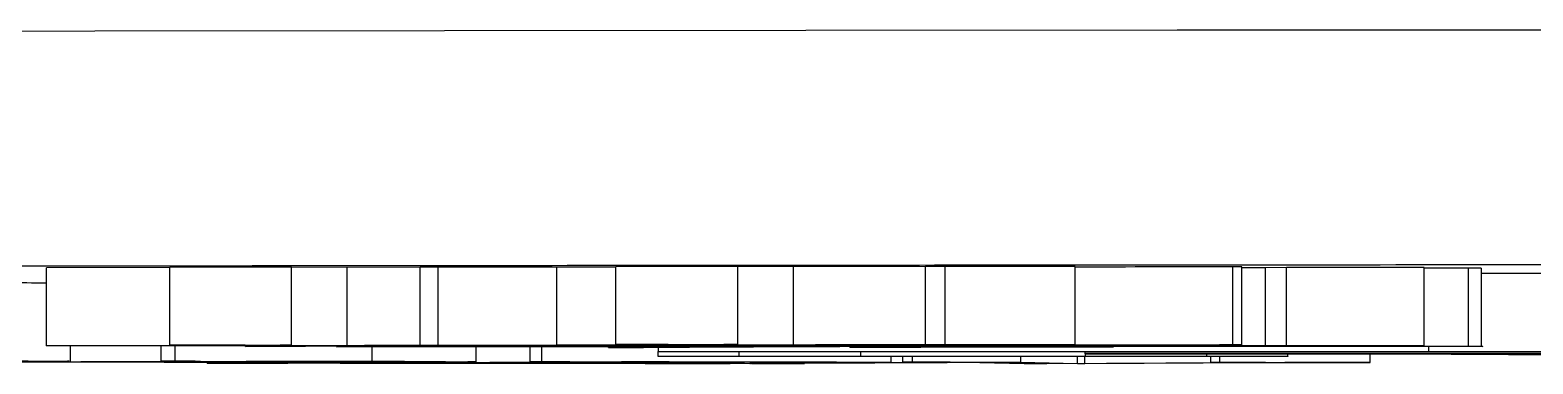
# Model space of a CAD drawing. Header units: millimetres. Extents: x 2642 to 4256, y 821 to 2003.
# Drawn here: x 3190.94 to 3210.22, y 995.75 to 1000.03 of the extents above; entities that cross this region are included whole.
import ezdxf

# ---------------------------------------------------------------- set-up
doc = ezdxf.new("R2010")
doc.units = ezdxf.units.MM

msp = doc.modelspace()

# ---------------------------------------------------------------- linework, layer by layer
at = {"color": 7, "linetype": 'Continuous', "lineweight": 25}
for p, q in [((3192.731, 996.985), (3191.151, 996.983)), ((3191.151, 995.983), (3191.151, 996.983)), ((3194.293, 996.992), (3192.731, 996.992)), ((3192.731, 995.992), (3192.731, 996.992)), ((3194.293, 995.992), (3194.293, 996.992)), ((3195.007, 996.988), (3194.293, 996.99)), ((3195.942, 996.989), (3195.007, 996.988)), ((3195.007, 995.988), (3195.007, 996.988)), ((3196.173, 996.991), (3195.942, 996.989)), ((3195.942, 995.989), (3195.942, 996.989)), ((3197.696, 996.991), (3196.173, 996.991)), ((3196.173, 995.991), (3196.173, 996.991)), ((3198.456, 996.993), (3197.696, 996.992)), ((3197.696, 995.992), (3197.696, 996.992)), ((3200.02, 997), (3198.456, 996.999)), ((3198.456, 995.999), (3198.456, 996.999)), ((3200.02, 996), (3200.02, 997)), ((3200.734, 996.996), (3200.02, 996.998)), ((3202.427, 996.998), (3200.734, 996.996)), ((3200.734, 995.996), (3200.734, 996.996)), ((3202.681, 997), (3202.427, 996.998)), ((3202.427, 995.998), (3202.427, 996.998)), ((3204.346, 997), (3202.681, 997)), ((3202.681, 996), (3202.681, 997)), ((3204.346, 996), (3204.346, 997)), ((3206.485, 996.994), (3206.372, 996.994)), ((3206.372, 995.994), (3206.372, 996.994)), ((3206.485, 995.994), (3206.485, 996.994)), ((3206.791, 996.984), (3206.485, 996.984)), ((3207.061, 996.987), (3206.791, 996.984)), ((3206.791, 995.984), (3206.791, 996.984)), ((3208.825, 996.986), (3207.061, 996.987)), ((3207.061, 995.987), (3207.061, 996.987)), ((3208.825, 995.986), (3208.825, 996.986)), ((3209.395, 995.977), (3209.395, 996.977)), ((3209.56, 995.976), (3209.56, 996.976)), ((3191.151, 995.983), (3194.246, 995.987)), ((3192.012, 995.982), (3191.151, 995.983)), ((3191.459, 995.785), (3191.459, 995.982)), ((3192.622, 995.784), (3192.622, 995.983)), ((3192.731, 995.992), (3194.293, 995.992)), ((3192.801, 995.785), (3192.801, 995.984)), ((3194.002, 995.985), (3193.301, 995.984)), ((3193.702, 995.973), (3193.702, 995.985)), ((3193.702, 995.973), (3194.043, 995.977)), ((3193.91, 995.973), (3193.702, 995.973)), ((3194.293, 995.992), (3194.146, 995.991)), ((3194.146, 995.991), (3195.007, 995.988)), ((3194.871, 995.968), (3206.791, 995.984)), ((3195.728, 995.968), (3194.871, 995.968)), ((3194.994, 995.984), (3194.984, 995.984)), ((3195.007, 995.988), (3195.942, 995.989)), ((3197.742, 995.991), (3195.23, 995.987)), ((3195.23, 995.987), (3195.641, 995.986)), ((3195.33, 995.781), (3195.33, 995.968)), ((3195.641, 995.986), (3195.641, 995.988)), ((3195.942, 995.989), (3196.173, 995.991)), ((3196.137, 995.974), (3203.909, 995.985)), ((3197, 995.974), (3196.137, 995.974)), ((3196.173, 995.991), (3197.742, 995.991)), ((3196.662, 995.776), (3196.662, 995.969)), ((3201.695, 995.976), (3197.02, 995.97)), ((3197.758, 995.979), (3197.067, 995.977)), ((3197.353, 995.777), (3197.353, 995.97)), ((3197.503, 995.778), (3197.503, 995.971)), ((3197.696, 995.992), (3199.974, 995.995)), ((3198.556, 995.991), (3197.696, 995.992)), ((3197.742, 995.991), (3197.742, 995.992)), ((3205.828, 995.987), (3198.292, 995.976)), ((3198.361, 995.96), (3198.361, 995.972)), ((3198.569, 995.96), (3198.361, 995.96)), ((3198.431, 995.986), (3198.431, 995.991)), ((3198.456, 995.999), (3200.02, 996)), ((3198.997, 995.973), (3198.997, 995.909)), ((3199.414, 995.981), (3199.414, 995.996)), ((3199.64, 995.981), (3199.414, 995.981)), ((3199.676, 995.972), (3199.676, 995.973)), ((3199.676, 995.972), (3201.328, 995.972)), ((3200.02, 996), (3199.838, 995.999)), ((3199.838, 995.999), (3200.734, 995.996)), ((3199.942, 995.99), (3199.846, 995.993)), ((3200.734, 995.996), (3202.427, 995.998)), ((3201.328, 995.972), (3200.819, 995.971)), ((3204.346, 996), (3201.014, 995.995)), ((3201.328, 995.972), (3201.328, 995.976)), ((3201.456, 995.967), (3201.456, 995.976)), ((3201.605, 995.966), (3201.456, 995.967)), ((3203.637, 995.97), (3201.695, 995.976)), ((3202.427, 995.998), (3202.681, 996)), ((3208.825, 995.986), (3202.514, 995.977)), ((3202.514, 995.977), (3204.495, 995.971)), ((3202.681, 996), (3204.346, 996)), ((3203.406, 995.987), (3202.756, 995.985)), ((3203.909, 995.985), (3204.163, 995.988)), ((3204.163, 995.988), (3205.828, 995.987)), ((3204.364, 995.978), (3204.364, 995.98)), ((3204.454, 995.977), (3204.364, 995.978)), ((3204.495, 995.971), (3204.495, 995.98)), ((3204.84, 995.969), (3204.84, 995.981)), ((3206.372, 995.994), (3206.485, 995.994)), ((3206.791, 995.984), (3207.061, 995.987)), ((3207.061, 995.987), (3208.825, 995.986)), ((3208.886, 995.909), (3208.886, 995.975)), ((3188.752, 995.769), (3193.026, 995.782)), ((3191.41, 995.774), (3189.438, 995.768)), ((3192.738, 995.772), (3191.41, 995.774)), ((3193.712, 995.781), (3191.589, 995.775)), ((3191.589, 995.775), (3192.66, 995.773)), ((3192.622, 995.784), (3192.801, 995.785)), ((3192.878, 995.784), (3192.622, 995.784)), ((3192.66, 995.773), (3192.66, 995.778)), ((3192.801, 995.785), (3195.33, 995.781)), ((3193.209, 995.761), (3193.209, 995.78)), ((3193.209, 995.761), (3193.358, 995.762)), ((3197.877, 995.756), (3193.209, 995.761)), ((3193.358, 995.762), (3193.358, 995.78)), ((3193.358, 995.762), (3193.633, 995.761)), ((3194.244, 995.762), (3197.796, 995.776)), ((3194.936, 995.781), (3194.336, 995.782)), ((3196.839, 995.768), (3194.976, 995.761)), ((3195.188, 995.76), (3195.188, 995.762)), ((3195.188, 995.76), (3196.378, 995.758)), ((3195.485, 995.775), (3195.928, 995.777)), ((3196.378, 995.758), (3196.378, 995.766)), ((3198.164, 995.767), (3196.839, 995.768)), ((3198.528, 995.775), (3196.989, 995.769)), ((3196.989, 995.769), (3198.314, 995.767)), ((3197.353, 995.777), (3197.503, 995.778)), ((3197.582, 995.777), (3197.353, 995.777)), ((3197.503, 995.778), (3201.988, 995.773)), ((3197.796, 995.776), (3197.86, 995.776)), ((3199.347, 995.759), (3197.877, 995.756)), ((3198.314, 995.767), (3198.314, 995.774)), ((3198.638, 995.763), (3198.364, 995.763)), ((3198.364, 995.763), (3198.465, 995.763)), ((3200.104, 995.769), (3198.638, 995.763)), ((3198.831, 995.755), (3198.831, 995.758)), ((3200.757, 995.753), (3198.831, 995.755)), ((3198.831, 995.755), (3198.948, 995.755)), ((3198.948, 995.755), (3198.948, 995.758)), ((3198.948, 995.755), (3199.333, 995.755)), ((3198.997, 995.907), (3198.997, 995.909)), ((3198.997, 995.909), (3208.886, 995.909)), ((3200.037, 995.907), (3198.997, 995.907)), ((3198.997, 995.848), (3198.997, 995.907)), ((3198.997, 995.845), (3198.997, 995.848)), ((3198.997, 995.848), (3200.037, 995.848)), ((3207.075, 995.845), (3198.997, 995.845)), ((3200.418, 995.774), (3199.137, 995.775)), ((3199.168, 995.759), (3199.168, 995.765)), ((3199.168, 995.759), (3199.347, 995.759)), ((3199.333, 995.755), (3199.333, 995.759)), ((3199.347, 995.759), (3199.347, 995.766)), ((3199.68, 995.768), (3199.68, 995.775)), ((3199.68, 995.768), (3199.83, 995.769)), ((3199.83, 995.769), (3199.83, 995.774)), ((3199.83, 995.769), (3200.104, 995.769)), ((3199.923, 995.756), (3202.705, 995.77)), ((3199.923, 995.756), (3199.923, 995.768)), ((3200.037, 995.848), (3200.037, 995.907)), ((3200.104, 995.769), (3200.104, 995.774)), ((3202.837, 995.769), (3200.212, 995.755)), ((3200.489, 995.754), (3200.489, 995.757)), ((3200.489, 995.754), (3200.874, 995.754)), ((3200.874, 995.754), (3200.757, 995.753)), ((3200.874, 995.754), (3200.874, 995.759)), ((3201.645, 995.769), (3201.366, 995.769)), ((3201.598, 995.851), (3201.598, 995.904)), ((3201.988, 995.773), (3201.645, 995.769)), ((3201.988, 995.773), (3201.988, 995.845)), ((3202.138, 995.772), (3202.138, 995.845)), ((3202.427, 995.771), (3202.138, 995.772)), ((3202.138, 995.772), (3202.256, 995.772)), ((3202.256, 995.845), (3202.256, 995.772)), ((3202.256, 995.772), (3203.652, 995.771)), ((3202.705, 995.77), (3202.749, 995.771)), ((3202.934, 995.769), (3202.837, 995.769)), ((3203.695, 995.751), (3202.934, 995.769)), ((3203.652, 995.771), (3203.652, 995.845)), ((3203.652, 995.771), (3204.377, 995.755)), ((3203.984, 995.75), (3203.695, 995.751)), ((3207.039, 995.767), (3203.984, 995.75)), ((3204.377, 995.755), (3204.377, 995.845)), ((3204.377, 995.755), (3204.473, 995.755)), ((3204.473, 995.755), (3204.473, 995.845)), ((3204.473, 995.755), (3206.75, 995.767)), ((3204.475, 995.879), (3204.475, 995.904)), ((3208.282, 995.879), (3204.475, 995.879)), ((3208.436, 995.877), (3204.475, 995.877)), ((3204.475, 995.877), (3204.475, 995.851)), ((3206.035, 995.907), (3207.936, 995.907)), ((3206.035, 995.848), (3206.035, 995.877)), ((3206.035, 995.848), (3207.075, 995.848)), ((3206.087, 995.768), (3206.087, 995.845)), ((3206.087, 995.768), (3206.205, 995.769)), ((3206.473, 995.768), (3206.087, 995.768)), ((3206.205, 995.769), (3206.205, 995.845)), ((3206.205, 995.769), (3208.131, 995.767)), ((3206.75, 995.767), (3206.795, 995.767)), ((3207.075, 995.848), (3207.075, 995.877)), ((3207.075, 995.848), (3207.075, 995.845)), ((3208.014, 995.767), (3207.628, 995.767)), ((3208.131, 995.767), (3208.014, 995.767)), ((3208.131, 995.767), (3208.131, 995.877)), ((3214.004, 995.845), (3208.436, 995.877))]:
    msp.add_line(p, q, dxfattribs=at)
at = {"color": 7, "linetype": 'Continuous', "lineweight": 25, "flags": 128}
msp.add_lwpolyline([(3210.528, 1000.031), (3205.657, 1000.028), (3200.892, 1000.024), (3196.255, 1000.02), (3191.771, 1000.015), (3187.461, 1000.01), (3183.347, 1000.003), (3179.449, 999.996), (3175.787, 999.989), (3172.38, 999.981), (3169.243, 999.973), (3166.393, 999.964), (3163.844, 999.954), (3161.609, 999.945), (3159.698, 999.935), (3158.122, 999.925), (3156.887, 999.914), (3156.001, 999.903), (3155.468, 999.893), (3155.29, 999.882), (3155.29, 999.882)], dxfattribs=at)
at = {"color": 7, "linetype": 'Continuous', "lineweight": 25}
for points, knots in [([(3158.344, 996.884), (3158.392, 996.888), (3158.498, 996.896), (3159.368, 996.909), (3160.849, 996.922), (3163.024, 996.936), (3165.855, 996.949), (3169.369, 996.962), (3173.523, 996.974), (3178.266, 996.986), (3183.528, 996.996), (3189.219, 997.005), (3195.242, 997.012), (3201.465, 997.018), (3207.831, 997.023), (3214.183, 997.026), (3220.522, 997.028), (3226.789, 997.029), (3233.057, 997.028), (3239.395, 997.026), (3245.748, 997.023), (3252.114, 997.018), (3258.337, 997.012), (3264.36, 997.005), (3270.051, 996.996), (3275.313, 996.986), (3280.056, 996.974), (3284.21, 996.962), (3287.724, 996.949), (3290.555, 996.936), (3292.73, 996.922), (3294.211, 996.909), (3295.083, 996.896), (3295.189, 996.888), (3295.237, 996.884)], [0, 0, 0, 0, 0.023828, 0.053273, 0.084485, 0.115699, 0.147957, 0.180726, 0.213842, 0.247136, 0.28043, 0.313546, 0.346314, 0.378573, 0.409785, 0.440999, 0.470442, 0.499888, 0.529332, 0.558778, 0.58999, 0.621203, 0.653462, 0.68623, 0.719347, 0.752641, 0.785934, 0.819051, 0.851819, 0.884078, 0.915289, 0.946503, 0.975948, 1, 1, 1, 1]), ([(3206.372, 996.994), (3205.703, 996.993), (3205.025, 996.993), (3204.355, 996.993), (3204.346, 996.993)], [0, 0, 0, 0, 0.986687, 1, 1, 1, 1]), ([(3209.395, 996.977), (3209.284, 996.977), (3209.125, 996.978), (3208.894, 996.978), (3208.825, 996.978)], [0, 0, 0, 0, 0.700719, 1, 1, 1, 1]), ([(3209.558, 996.976), (3209.546, 996.976), (3209.519, 996.976), (3209.439, 996.977), (3209.395, 996.977)], [0, 0, 0, 0, 0.457866, 1, 1, 1, 1]), ([(3210.856, 996.909), (3210.749, 996.909), (3210.329, 996.909), (3209.888, 996.909), (3209.56, 996.909)], [0, 0, 0, 0, 0.254888, 1, 1, 1, 1]), ([(3191.151, 996.787), (3191.136, 996.787), (3191.04, 996.788), (3190.814, 996.788), (3190.623, 996.789)], [0, 0, 0, 0, 0.156668, 1, 1, 1, 1]), ([(3193.301, 995.984), (3193.163, 995.984), (3192.885, 995.984), (3192.446, 995.983), (3192.17, 995.983), (3192.012, 995.982)], [0, 0, 0, 0, 0.297582, 0.595326, 1, 1, 1, 1]), ([(3194.246, 995.987), (3194.065, 995.987), (3193.729, 995.989), (3193.222, 995.99), (3192.895, 995.991), (3192.731, 995.992)], [0, 0, 0, 0, 0.369183, 0.684555, 1, 1, 1, 1]), ([(3194.883, 995.98), (3194.789, 995.979), (3194.599, 995.976), (3194.141, 995.974), (3193.91, 995.973)], [0, 0, 0, 0, 0.493905, 1, 1, 1, 1]), ([(3194.128, 995.981), (3194.13, 995.981), (3194.164, 995.983), (3194.081, 995.984), (3194.002, 995.985)], [0, 0, 0, 0, 0.05128, 1, 1, 1, 1]), ([(3197.067, 995.977), (3196.901, 995.978), (3196.569, 995.979), (3195.87, 995.981), (3195.343, 995.983), (3194.994, 995.984)], [0, 0, 0, 0, 0.25307, 0.506097, 1, 1, 1, 1]), ([(3195.641, 995.986), (3195.95, 995.986), (3196.579, 995.986), (3197.374, 995.987), (3197.933, 995.986), (3198.245, 995.986), (3198.37, 995.986), (3198.431, 995.986)], [0, 0, 0, 0, 0.325958, 0.662347, 0.799326, 0.902609, 1, 1, 1, 1]), ([(3197.02, 995.97), (3196.882, 995.97), (3196.605, 995.969), (3196.162, 995.969), (3195.887, 995.968), (3195.728, 995.968)], [0, 0, 0, 0, 0.297206, 0.594593, 1, 1, 1, 1]), ([(3197.855, 995.984), (3197.631, 995.984), (3197.203, 995.985), (3196.496, 995.985), (3196.027, 995.985), (3195.79, 995.985)], [0, 0, 0, 0, 0.350612, 0.672174, 1, 1, 1, 1]), ([(3195.79, 995.985), (3195.971, 995.985), (3196.333, 995.983), (3196.984, 995.981), (3197.466, 995.98), (3197.758, 995.979)], [0, 0, 0, 0, 0.282431, 0.564866, 1, 1, 1, 1]), ([(3198.292, 995.976), (3198.153, 995.976), (3197.876, 995.976), (3197.434, 995.975), (3197.159, 995.974), (3197, 995.974)], [0, 0, 0, 0, 0.297214, 0.594601, 1, 1, 1, 1]), ([(3198.544, 995.983), (3198.524, 995.983), (3198.484, 995.983), (3198.389, 995.983), (3198.241, 995.983), (3198.054, 995.984), (3197.922, 995.984), (3197.855, 995.984)], [0, 0, 0, 0, 0.082107, 0.164925, 0.356677, 0.675002, 1, 1, 1, 1]), ([(3198.361, 995.96), (3198.606, 995.962), (3199.077, 995.964), (3199.534, 995.968), (3199.629, 995.971), (3199.676, 995.972)], [0, 0, 0, 0, 0.35008, 0.672322, 1, 1, 1, 1]), ([(3198.431, 995.986), (3198.498, 995.985), (3198.607, 995.985), (3198.614, 995.984), (3198.591, 995.984), (3198.588, 995.983), (3198.556, 995.983), (3198.544, 995.983)], [0, 0, 0, 0, 0.414992, 0.667292, 0.851809, 0.943552, 1, 1, 1, 1]), ([(3199.974, 995.995), (3199.792, 995.995), (3199.454, 995.996), (3198.943, 995.998), (3198.618, 995.999), (3198.456, 995.999)], [0, 0, 0, 0, 0.369297, 0.684635, 1, 1, 1, 1]), ([(3199.846, 995.993), (3199.707, 995.993), (3199.43, 995.993), (3198.989, 995.992), (3198.714, 995.991), (3198.556, 995.991)], [0, 0, 0, 0, 0.297538, 0.595282, 1, 1, 1, 1]), ([(3200.819, 995.971), (3200.597, 995.969), (3200.182, 995.967), (3199.448, 995.963), (3198.863, 995.961), (3198.569, 995.96)], [0, 0, 0, 0, 0.365437, 0.681548, 1, 1, 1, 1]), ([(3199.414, 995.981), (3199.571, 995.983), (3199.871, 995.985), (3199.928, 995.988), (3199.955, 995.989)], [0, 0, 0, 0, 0.523773, 1, 1, 1, 1]), ([(3200.796, 995.992), (3200.756, 995.99), (3200.683, 995.988), (3200.274, 995.984), (3199.853, 995.982), (3199.64, 995.981)], [0, 0, 0, 0, 0.386257, 0.690164, 1, 1, 1, 1]), ([(3202.756, 995.985), (3202.585, 995.986), (3202.245, 995.987), (3201.597, 995.989), (3201.108, 995.991), (3200.796, 995.992)], [0, 0, 0, 0, 0.266774, 0.533551, 1, 1, 1, 1]), ([(3201.014, 995.995), (3201.639, 995.995), (3202.891, 995.993), (3204.76, 995.993), (3205.894, 995.994), (3206.372, 995.994)], [0, 0, 0, 0, 0.365081, 0.731832, 1, 1, 1, 1]), ([(3205.905, 995.991), (3205.239, 995.991), (3204.095, 995.991), (3202.53, 995.992), (3201.686, 995.993), (3201.258, 995.994)], [0, 0, 0, 0, 0.407022, 0.699492, 1, 1, 1, 1]), ([(3201.258, 995.994), (3201.438, 995.993), (3201.796, 995.992), (3202.501, 995.99), (3203.048, 995.988), (3203.406, 995.987)], [0, 0, 0, 0, 0.257454, 0.514908, 1, 1, 1, 1]), ([(3201.456, 995.967), (3201.76, 995.967), (3202.307, 995.967), (3202.933, 995.968), (3203.302, 995.968), (3203.476, 995.969), (3203.591, 995.969), (3203.667, 995.969), (3203.699, 995.969), (3203.704, 995.969), (3203.672, 995.97), (3203.644, 995.97), (3203.637, 995.97)], [0, 0, 0, 0, 0.35041, 0.630866, 0.725925, 0.790521, 0.841305, 0.86957, 0.898179, 0.941209, 0.984756, 1, 1, 1, 1]), ([(3204.179, 995.966), (3203.972, 995.966), (3203.552, 995.966), (3202.645, 995.967), (3202.008, 995.966), (3201.605, 995.966)], [0, 0, 0, 0, 0.263652, 0.534652, 1, 1, 1, 1]), ([(3204.495, 995.971), (3204.609, 995.97), (3204.79, 995.97), (3204.869, 995.969), (3204.701, 995.967), (3204.399, 995.966), (3204.179, 995.966)], [0, 0, 0, 0, 0.268227, 0.423788, 0.580622, 1, 1, 1, 1]), ([(3204.364, 995.978), (3205.025, 995.978), (3206.023, 995.978), (3207.355, 995.979), (3208.252, 995.978), (3208.924, 995.978), (3209.257, 995.977), (3209.376, 995.977), (3209.395, 995.977)], [0, 0, 0, 0, 0.381103, 0.574669, 0.765651, 0.888057, 0.981539, 1, 1, 1, 1]), ([(3208.92, 995.975), (3208.288, 995.976), (3207.25, 995.976), (3205.742, 995.977), (3204.884, 995.977), (3204.454, 995.977)], [0, 0, 0, 0, 0.437716, 0.717507, 1, 1, 1, 1]), ([(3206.485, 995.994), (3206.327, 995.993), (3206.061, 995.993), (3205.89, 995.992), (3205.9, 995.991), (3205.905, 995.991)], [0, 0, 0, 0, 0.431037, 0.72606, 1, 1, 1, 1]), ([(3209.496, 995.975), (3209.462, 995.975), (3209.371, 995.975), (3209.226, 995.975), (3209.069, 995.975), (3208.97, 995.975), (3208.92, 995.975)], [0, 0, 0, 0, 0.1702702, 0.4642597, 0.7315085, 1, 1, 1, 1]), ([(3209.395, 995.977), (3209.447, 995.977), (3209.552, 995.976), (3209.59, 995.976), (3209.561, 995.975), (3209.518, 995.975), (3209.496, 995.975)], [0, 0, 0, 0, 0.391814, 0.807915, 0.901195, 1, 1, 1, 1]), ([(3191.402, 995.783), (3191.243, 995.782), (3190.949, 995.78), (3190.282, 995.778), (3189.976, 995.777)], [0, 0, 0, 0, 0.541529, 1, 1, 1, 1]), ([(3190.623, 995.789), (3190.822, 995.788), (3191.223, 995.787), (3191.476, 995.786), (3191.435, 995.785), (3191.419, 995.785)], [0, 0, 0, 0, 0.3813, 0.766294, 1, 1, 1, 1]), ([(3192.66, 995.773), (3192.92, 995.773), (3193.361, 995.773), (3194.028, 995.772), (3194.576, 995.773), (3195.072, 995.773), (3195.337, 995.774), (3195.485, 995.775)], [0, 0, 0, 0, 0.269335, 0.456647, 0.599702, 0.778351, 1, 1, 1, 1]), ([(3196.245, 995.774), (3196.03, 995.773), (3195.668, 995.772), (3194.929, 995.771), (3194.205, 995.771), (3193.438, 995.772), (3192.974, 995.772), (3192.738, 995.772)], [0, 0, 0, 0, 0.253557, 0.424716, 0.595645, 0.794239, 1, 1, 1, 1]), ([(3193.026, 995.782), (3193.058, 995.783), (3193.107, 995.783), (3193.13, 995.783), (3193.109, 995.783), (3193.025, 995.784), (3192.935, 995.784), (3192.878, 995.784)], [0, 0, 0, 0, 0.242147, 0.388856, 0.536837, 0.710317, 1, 1, 1, 1]), ([(3193.633, 995.761), (3193.71, 995.761), (3193.82, 995.761), (3193.981, 995.761), (3194.09, 995.761), (3194.18, 995.762), (3194.223, 995.762), (3194.244, 995.762)], [0, 0, 0, 0, 0.350066, 0.499422, 0.650662, 0.830252, 1, 1, 1, 1]), ([(3194.336, 995.782), (3194.267, 995.782), (3194.159, 995.782), (3193.99, 995.782), (3193.866, 995.782), (3193.776, 995.782), (3193.732, 995.782), (3193.712, 995.781)], [0, 0, 0, 0, 0.336259, 0.518412, 0.701425, 0.865829, 1, 1, 1, 1]), ([(3194.976, 995.761), (3194.953, 995.761), (3194.913, 995.761), (3194.916, 995.76), (3194.958, 995.76), (3195.05, 995.76), (3195.136, 995.76), (3195.188, 995.76)], [0, 0, 0, 0, 0.233621, 0.399553, 0.564983, 0.740199, 1, 1, 1, 1]), ([(3195.964, 995.777), (3195.971, 995.777), (3195.999, 995.778), (3195.862, 995.779), (3195.503, 995.78), (3195.138, 995.78), (3194.936, 995.781)], [0, 0, 0, 0, 0.067979, 0.316164, 0.620975, 1, 1, 1, 1]), ([(3195.33, 995.781), (3195.651, 995.78), (3196.176, 995.78), (3196.605, 995.778), (3196.707, 995.776), (3196.55, 995.775), (3196.332, 995.774), (3196.245, 995.774)], [0, 0, 0, 0, 0.303232, 0.495993, 0.689194, 0.877678, 1, 1, 1, 1]), ([(3196.378, 995.758), (3196.662, 995.758), (3197.146, 995.758), (3197.947, 995.758), (3198.606, 995.758), (3198.987, 995.759), (3199.168, 995.759)], [0, 0, 0, 0, 0.296463, 0.506276, 0.766316, 1, 1, 1, 1]), ([(3197.863, 995.776), (3197.864, 995.776), (3197.866, 995.776), (3197.835, 995.777), (3197.742, 995.777), (3197.643, 995.777), (3197.582, 995.777)], [0, 0, 0, 0, 0.034336, 0.266425, 0.542953, 1, 1, 1, 1]), ([(3198.465, 995.763), (3198.566, 995.764), (3198.706, 995.765), (3198.686, 995.765), (3198.566, 995.766), (3198.373, 995.766), (3198.225, 995.767), (3198.164, 995.767)], [0, 0, 0, 0, 0.4002553, 0.5540467, 0.7092134, 0.880119, 1, 1, 1, 1]), ([(3198.314, 995.767), (3198.448, 995.767), (3198.655, 995.767), (3198.971, 995.767), (3199.228, 995.767), (3199.485, 995.768), (3199.609, 995.768), (3199.68, 995.768)], [0, 0, 0, 0, 0.265228, 0.413113, 0.562281, 0.751044, 1, 1, 1, 1]), ([(3199.137, 995.775), (3199.073, 995.775), (3198.967, 995.775), (3198.812, 995.775), (3198.696, 995.775), (3198.599, 995.775), (3198.554, 995.775), (3198.528, 995.775)], [0, 0, 0, 0, 0.2946797, 0.4891513, 0.6427246, 0.79668, 1, 1, 1, 1]), ([(3199.333, 995.755), (3199.424, 995.755), (3199.548, 995.755), (3199.716, 995.755), (3199.821, 995.755), (3199.885, 995.755), (3199.915, 995.755), (3199.923, 995.756)], [0, 0, 0, 0, 0.388994, 0.538184, 0.687796, 0.914813, 1, 1, 1, 1]), ([(3201.598, 995.904), (3201.588, 995.904), (3201.573, 995.905), (3201.375, 995.906), (3201.114, 995.906), (3200.66, 995.907), (3200.292, 995.907), (3200.037, 995.907)], [0, 0, 0, 0, 0.250411, 0.398556, 0.54744, 0.686236, 1, 1, 1, 1]), ([(3200.037, 995.848), (3200.335, 995.848), (3200.752, 995.848), (3201.224, 995.848), (3201.467, 995.849), (3201.586, 995.85), (3201.594, 995.85), (3201.598, 995.851)], [0, 0, 0, 0, 0.364031, 0.510061, 0.655864, 0.843841, 1, 1, 1, 1]), ([(3200.212, 995.755), (3200.188, 995.755), (3200.16, 995.755), (3200.178, 995.755), (3200.181, 995.755)], [0, 0, 0, 0, 0.839131, 1, 1, 1, 1]), ([(3200.196, 995.755), (3200.213, 995.755), (3200.257, 995.754), (3200.363, 995.754), (3200.451, 995.754), (3200.489, 995.754)], [0, 0, 0, 0, 0.2705737, 0.6892242, 1, 1, 1, 1]), ([(3201.366, 995.769), (3201.358, 995.769), (3201.344, 995.771), (3201.122, 995.772), (3200.746, 995.773), (3200.5, 995.774), (3200.418, 995.774)], [0, 0, 0, 0, 0.333446, 0.670522, 0.890051, 1, 1, 1, 1]), ([(3202.745, 995.771), (3202.744, 995.771), (3202.742, 995.771), (3202.702, 995.771), (3202.6, 995.771), (3202.499, 995.771), (3202.427, 995.771)], [0, 0, 0, 0, 0.094648, 0.307424, 0.510271, 1, 1, 1, 1]), ([(3204.475, 995.904), (3204.484, 995.904), (3204.502, 995.905), (3204.696, 995.905), (3205.021, 995.906), (3205.483, 995.906), (3205.848, 995.907), (3206.035, 995.907)], [0, 0, 0, 0, 0.212555, 0.375218, 0.538546, 0.763737, 1, 1, 1, 1]), ([(3204.475, 995.851), (3204.485, 995.85), (3204.504, 995.85), (3204.71, 995.849), (3205.057, 995.848), (3205.522, 995.848), (3205.879, 995.848), (3206.035, 995.848)], [0, 0, 0, 0, 0.21541, 0.378382, 0.541893, 0.800389, 1, 1, 1, 1]), ([(3206.79, 995.767), (3206.789, 995.767), (3206.788, 995.767), (3206.747, 995.768), (3206.645, 995.768), (3206.544, 995.768), (3206.473, 995.768)], [0, 0, 0, 0, 0.094648, 0.307424, 0.510271, 1, 1, 1, 1]), ([(3207.628, 995.767), (3207.562, 995.767), (3207.451, 995.767), (3207.297, 995.767), (3207.187, 995.767), (3207.097, 995.767), (3207.06, 995.767), (3207.039, 995.767)], [0, 0, 0, 0, 0.292493, 0.488495, 0.642099, 0.795375, 1, 1, 1, 1]), ([(3207.936, 995.907), (3208.605, 995.906), (3209.95, 995.906), (3211.758, 995.905), (3213.079, 995.903), (3214.002, 995.899), (3214.309, 995.896), (3214.332, 995.894), (3214.338, 995.893)], [0, 0, 0, 0, 0.196061, 0.394111, 0.547436, 0.700125, 0.928087, 1, 1, 1, 1]), ([(3214.338, 995.893), (3214.307, 995.892), (3214.246, 995.889), (3213.563, 995.885), (3212.216, 995.882), (3210.531, 995.88), (3209.183, 995.879), (3208.405, 995.879), (3208.282, 995.879)], [0, 0, 0, 0, 0.200351, 0.402646, 0.59747, 0.766762, 0.96323, 1, 1, 1, 1]), ([(3208.886, 995.909), (3209.554, 995.909), (3210.789, 995.909), (3212.557, 995.908), (3214.22, 995.907), (3215.739, 995.904), (3216.884, 995.9), (3217.192, 995.897), (3217.211, 995.894), (3217.214, 995.894)], [0, 0, 0, 0, 0.160365, 0.296332, 0.431737, 0.589347, 0.747826, 0.949128, 1, 1, 1, 1])]:
    msp.add_open_spline(points, degree=3, knots=knots, dxfattribs=at)

doc.saveas('drawing.dxf')
